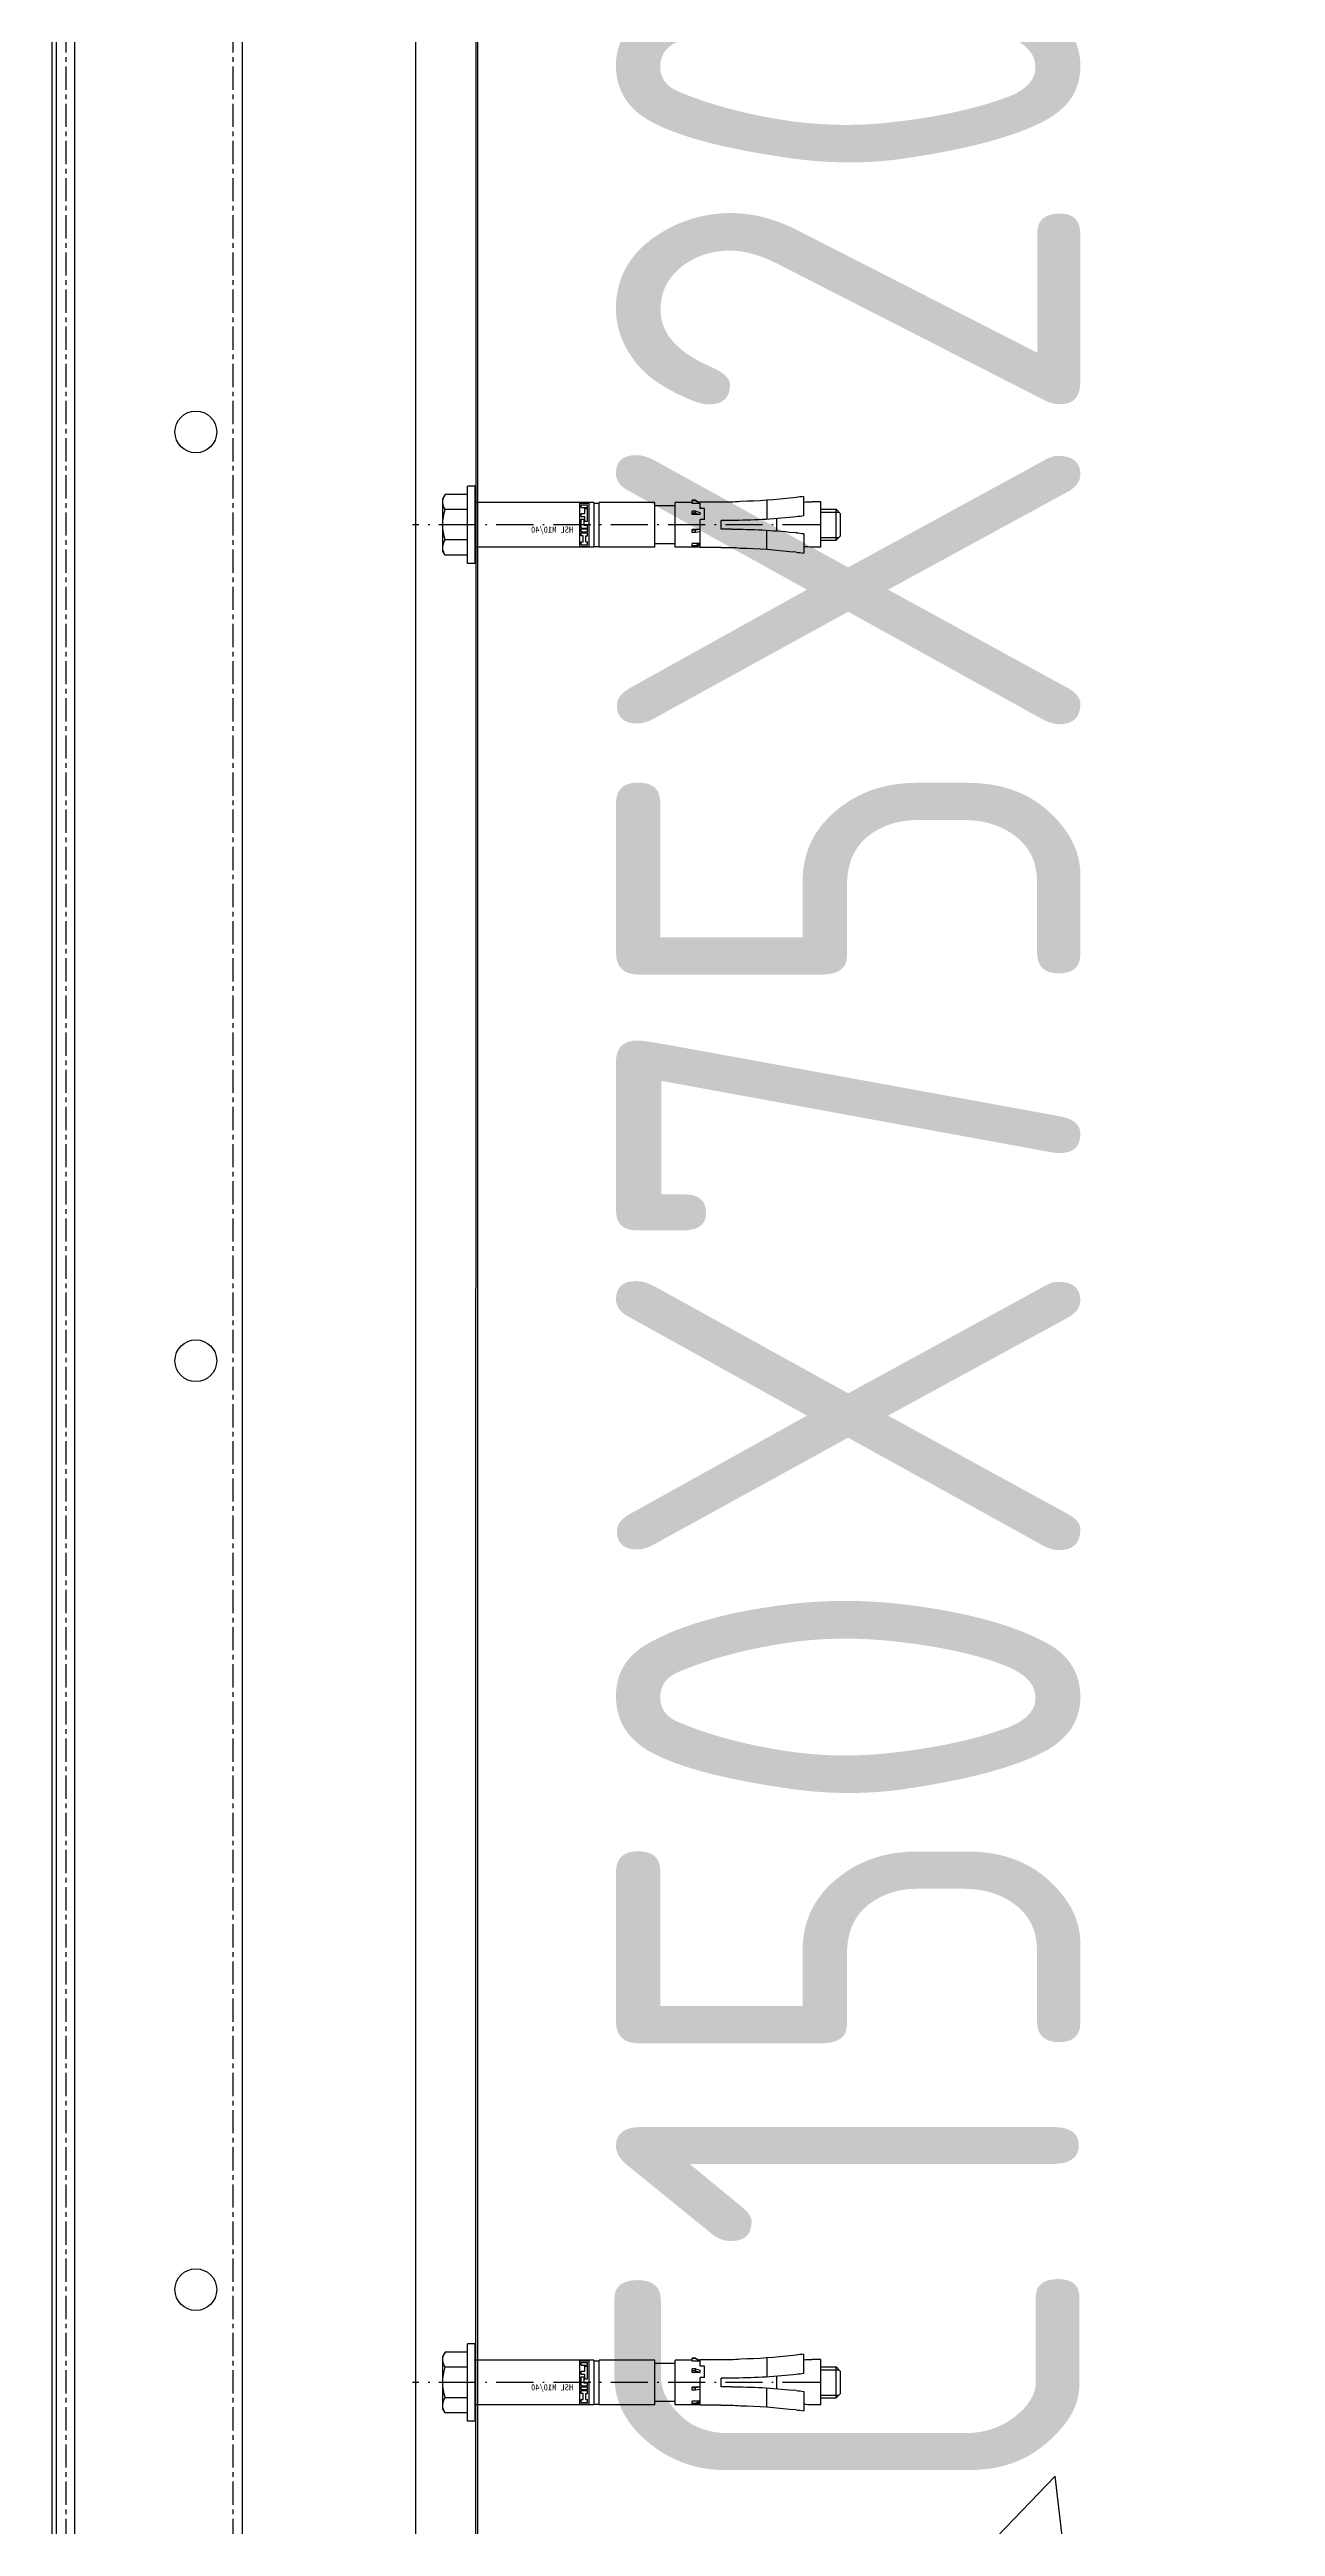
# Model space of a CAD drawing. Header units: millimetres. Extents: x -198529 to 244266, y -64 to 158464.
# Drawn here: x -167208 to -166812, y 120041 to 120841 of the extents above; entities that cross this region are included whole.
import ezdxf

# ---------------------------------------------------------------- set-up
doc = ezdxf.new("R2010")
doc.units = ezdxf.units.MM
doc.linetypes.add('ACAD_ISO10W100', pattern=[18.5, 12, -3, 0.5, -3])
doc.linetypes.add('CENTER', pattern=[12, 7.5, -1.5, 1.5, -1.5])
for name, color, linetype in [('0-DCC', 30, 'Continuous'), ('0-DCC-STRUC', 180, 'Continuous'), ('0-DCC-STRUC-T', 4, 'Continuous'), ('ANCHOR BOLTS', 4, 'Continuous'), ('COIL-BANK', 8, 'Continuous'), ('MITTELLINIEN', 3, 'ACAD_ISO10W100')]:
    doc.layers.add(name, color=color, linetype=linetype)
doc.styles.add('EDRI-COM', font='tssdeng.shx', dxfattribs={"width": 0.8, "bigfont": 'hztxt.shx'})

# ---------------------------------------------------------------- blocks, each defined once
blk = doc.blocks.new('DCC2850x2300(左)')
at = {"color": 0, "linetype": 'Continuous'}
for p, q in [((50640, -74478.48), (50640, -72178.48)), ((50700, -72178.48), (50700, -74478.48)), ((50638.5, -72230.88), (50638.5, -74426.08))]:
    blk.add_line(p, q, dxfattribs=at)
at = {"color": 0, "linetype": 'CENTER'}
for p, q in [((50643, -72178.48), (50643, -74478.48)), ((50697, -72178.48), (50697, -74478.48))]:
    blk.add_line(p, q, dxfattribs=at)
at = {"color": 0, "linetype": 'Continuous'}
for centre in [(50685, -73028.48), (50685, -73028.48), (50685, -73328.48), (50685, -73628.48)]:
    blk.add_circle(centre, 6.75, dxfattribs=at)
blk = doc.blocks.new('H10_40')
for p, q in [((-106.08, 2.88), (-106.08, 9.15)), ((-103.59, 8.83), (-102.63, 8.72)), ((0, -12.5), (0, 12.5)), ((0, 12.5), (2.5, 12.5)), ((2.5, -12.5), (2.5, 12.5)), ((2.5, 9.81), (9.74, 9.81)), ((9.74, 9.81), (10.5, 8.5)), ((10.5, -8.5), (10.5, 8.5)), ((-116.54, 5), (-118, 3.54)), ((-118, -3.54), (-118, 3.54)), ((-111.6, 4.11), (-117.44, 4.11)), ((-111.6, 5), (-116.54, 5)), ((-116.54, -5), (-116.54, 5)), ((-111.6, -7.21), (-111.6, 7.46)), ((-111.6, 7.46), (-108.8, 7.46)), ((-103.66, 2.59), (-102.62, 2.48)), ((-97.43, -1.79), (-97.43, 1.79)), ((-94.15, 7.92), (-94.15, 1.77)), ((-82.75, 1.41), (-79.42, 1.41)), ((-79.42, 7.33), (-72.58, 7.33)), ((-79.42, -1.41), (-79.42, 1.41)), ((-74, 1.65), (-74, 5.25)), ((-74, 5.25), (-72.58, 5.25)), ((-74, 1.65), (-72.58, 1.65)), ((-71.07, 7.9), (-72.58, 7.05)), ((-71.07, 7.7), (-72.58, 6.86)), ((-72.58, 5.25), (-72.58, 7.33)), ((-72.58, 7.21), (-72.3, 7.21)), ((-72.58, 6.86), (-70.08, 6.86)), ((-71.07, 4.36), (-72.58, 3.92)), ((-72.58, 3.27), (-72.58, 3.92)), ((-71.07, 3.71), (-72.58, 3.27)), ((-72.58, 3.27), (-70.08, 3.27)), ((-72.58, -7.21), (-72.58, 1.65)), ((-71.07, 7.9), (-70.08, 7.9)), ((-71.07, 7.7), (-71.07, 7.9)), ((-71.07, 7.7), (-70.08, 7.7)), ((-71.07, 4.36), (-70.08, 4.36)), ((-71.07, 3.71), (-71.07, 4.36)), ((-71.07, 3.71), (-70.08, 3.71)), ((-70.08, 6.86), (-70.08, 7.9)), ((-70.08, 7.21), (-64.5, 7.21)), ((-70.08, 3.27), (-70.08, 4.36)), ((-64.5, -7.21), (-64.5, 7.21)), ((-64.5, 6.17), (-58, 6.17)), ((-58, 7.21), (-40, 7.21)), ((-58, -7.21), (-58, 7.21)), ((-40, -7.21), (-40, 7.21)), ((-38.33, 7.01), (-40, 7.01)), ((-38.33, 7.21), (0, 7.21)), ((-38.33, 7.21), (-38.33, -7.21)), ((0, 0), (0, 0)), ((2.5, 4.91), (9.74, 4.91)), ((-116.54, -5), (-118, -3.54)), ((-111.6, -4.11), (-117.44, -4.11)), ((-111.6, -5), (-116.54, -5)), ((-111.6, -7.21), (-108.8, -7.21)), ((-106.08, -2.88), (-106.08, -9.15)), ((-103.66, -2.59), (-102.62, -2.48)), ((-94.15, -7.92), (-94.15, -1.77)), ((-82.75, -1.41), (-79.42, -1.41)), ((-79.42, -7.33), (-72.58, -7.33)), ((-72.58, -1.5), (-70.08, -1.5)), ((-72.58, -1.5), (-71.07, -1.73)), ((-72.58, -2.23), (-71.07, -2.45)), ((-72.58, -6.05), (-71.07, -6.81)), ((-72.58, -6.05), (-70.08, -6.05)), ((-72.58, -6.42), (-71.07, -7.18)), ((-72.58, -7.21), (-64.5, -7.21)), ((-71.07, -1.73), (-70.08, -1.73)), ((-71.07, -2.45), (-71.07, -1.73)), ((-71.07, -2.45), (-70.08, -2.45)), ((-71.07, -6.81), (-70.08, -6.81)), ((-71.07, -7.18), (-71.07, -6.81)), ((-71.07, -7.18), (-70.08, -7.18)), ((-70.08, -2.45), (-70.08, -1.5)), ((-70.08, -7.18), (-70.08, -6.05)), ((-64.5, -6.17), (-58, -6.17)), ((-58, -7.21), (-40, -7.21)), ((-38.33, -7.01), (-40, -7.01)), ((-38.33, -7.21), (0, -7.21)), ((2.5, -4.91), (9.74, -4.91)), ((-103.59, -8.83), (-102.63, -8.72)), ((0, -12.5), (2.5, -12.5)), ((2.5, -9.81), (9.74, -9.81)), ((9.74, -9.81), (10.5, -8.5))]:
    blk.add_line(p, q)
at = {"color": 1}
for p, q in [((-36.74, -6.99), (-36.74, 6.99)), ((-33.73, 6.99), (-36.74, 6.99)), ((-36.24, 5.54), (-36.24, 6.49)), ((-34.23, 6.49), (-36.24, 6.49)), ((-34.23, 5.54), (-36.24, 5.54)), ((-36.24, 1.12), (-36.24, 5.25)), ((-35.41, 5.25), (-36.24, 5.25)), ((-35.41, 1.12), (-36.24, 1.12)), ((-35.41, 3.66), (-35.41, 5.25)), ((-34.23, 3.66), (-35.41, 3.66)), ((-34.23, 2.71), (-35.41, 2.71)), ((-35.41, 1.12), (-35.41, 2.71)), ((-34.23, 1.77), (-35.06, 1.77)), ((-35.06, 1.77), (-35.06, -0.12)), ((-34.23, 5.54), (-34.23, 6.49)), ((-34.23, 2.71), (-34.23, 3.66)), ((-34.23, -1.06), (-34.23, 1.77)), ((-33.96, 7.22), (-33.92, 7.24)), ((-33.73, -6.99), (-33.73, 6.99)), ((-33.73, -6.99), (-36.74, -6.99)), ((-36.24, -1.06), (-36.24, -0.12)), ((-35.06, -0.12), (-36.24, -0.12)), ((-34.23, -1.06), (-36.24, -1.06)), ((-36.24, -2.3), (-36.24, -1.36)), ((-34.23, -1.36), (-36.24, -1.36)), ((-34.23, -2.3), (-36.24, -2.3)), ((-34.23, -2.59), (-36.24, -2.59)), ((-36.24, -3.54), (-36.24, -2.59)), ((-35.65, -3.54), (-36.24, -3.54)), ((-36.24, -6.49), (-36.24, -5.54)), ((-35.65, -5.54), (-36.24, -5.54)), ((-34.23, -6.49), (-36.24, -6.49)), ((-35.65, -5.54), (-35.65, -3.54)), ((-34.82, -3.54), (-34.23, -3.54)), ((-34.82, -5.54), (-34.82, -3.54)), ((-34.23, -5.54), (-34.82, -5.54)), ((-34.23, -2.3), (-34.23, -1.36)), ((-34.23, -3.54), (-34.23, -2.59)), ((-34.23, -6.49), (-34.23, -5.54))]:
    blk.add_line(p, q, dxfattribs=at)
for centre, radius, start, end in [((-81.08, 192.63), 185.17, 262.24093, 263.01899), ((-81.08, 192.63), 185.17, 263.31699, 268.58991), ((6.2, 7.35), 4.3, 325.43491, 30), ((-108.8, -21.29), 28.75, 84.57411, 90), ((-82.41, 192.63), 191.23, 262.88816, 263.61793), ((-82.41, 192.63), 191.23, 263.93401, 269.89763), ((-81.08, 57.09), 49.79, 264.74836, 271.91847), ((-5.74, 0), 16.24, 342.41205, 17.58795), ((-108.8, 21.54), 28.75, 270, 275.42589), ((-82.41, -192.63), 191.23, 96.38207, 97.11184), ((-81.08, -192.63), 185.17, 91.41009, 96.68301), ((-82.41, -192.63), 191.23, 90.10237, 96.06599), ((-81.08, -57.09), 49.79, 88.08154, 95.25164), ((6.2, -7.35), 4.3, 330, 34.56509), ((-81.08, -192.63), 185.17, 96.98101, 97.75907)]:
    blk.add_arc(centre, radius, start, end)
at = {"layer": 'MITTELLINIEN', "color": 8}
blk.add_line((-111.26, 0), (20.25, 0), dxfattribs=at)
at = {"color": 1}
blk.add_text('HSL M10/40', height=2, dxfattribs=at).set_placement((-31.61, -2.56))

msp = doc.modelspace()

# ---------------------------------------------------------------- hatches: boundary and pattern name
at = {"transparency": 33554687}
h = msp.add_hatch(dxfattribs=at)
h.set_pattern_fill('AR-SAND', color=252, scale=100)
h.paths.add_polyline_path([(-167070.77, 119187.01), (-165820.77, 119187.01), (-165820.77, 125287.01), (-167070.04, 125287.01)])
h = msp.add_hatch(dxfattribs=at)
h.set_pattern_fill('AR-CONC', color=252, scale=5)
h.paths.add_polyline_path([(-167070.77, 119187.01), (-165820.77, 119187.01), (-165820.77, 125287.01), (-167070.04, 125287.01)])

# ---------------------------------------------------------------- linework, layer by layer
at = {"layer": '0-DCC-STRUC'}
for points in [[(-167070.04, 121497.01), (-167070.04, 119337.01), (-167220.04, 119337.01), (-167220.04, 121497.01)], [(-167090.04, 121497.01), (-167090.04, 119337.01), (-167200.04, 119337.01), (-167200.04, 121497.01)]]:
    msp.add_lwpolyline(points, close=True, dxfattribs=at)
at = {"layer": 'COIL-BANK'}
msp.add_lwpolyline([(-167070.77, 119187.01), (-165820.77, 119187.01), (-165820.77, 125287.01), (-167070.04, 125287.01)], close=True, dxfattribs=at)

# ---------------------------------------------------------------- block references
at = {"layer": '0-DCC'}
msp.add_blockref('DCC2850x2300(左)', (-217846, 193745.49), dxfattribs=at)
at = {"layer": 'ANCHOR BOLTS', "xscale": -1}
for p in [(-167070.73, 120687.02), (-167070.73, 120087.02)]:
    msp.add_blockref('H10_40', p, dxfattribs=at)

# ---------------------------------------------------------------- texts
at = {"layer": '0-DCC-STRUC-T', "style": 'EDRI-COM', "width": 0.8}
msp.add_text('C150X75X20X2.5', height=150, rotation=90, dxfattribs=at).set_placement((-166875.3, 120046.42))

doc.saveas('drawing.dxf')
